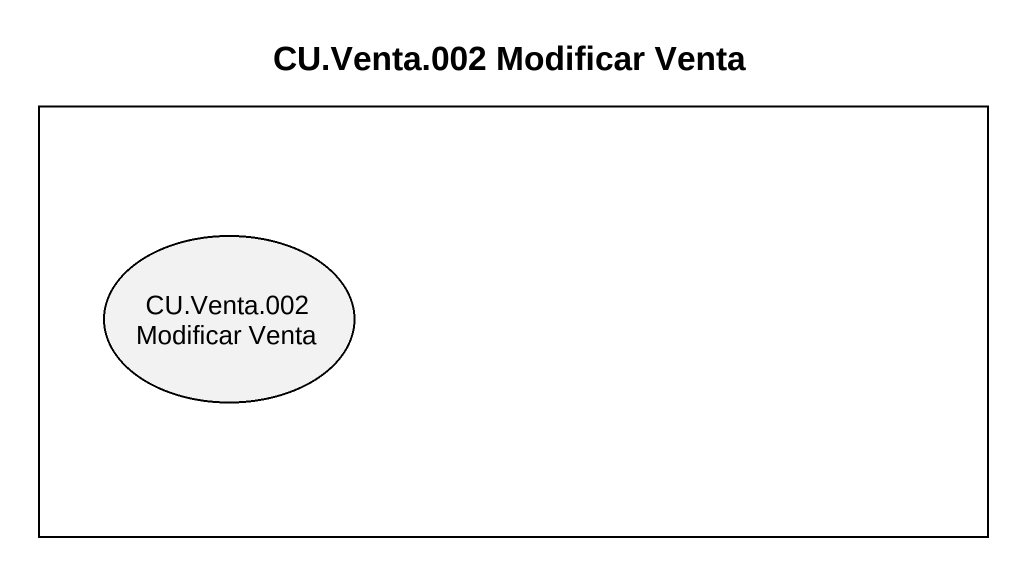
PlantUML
@startuml
title CU.Venta.002 Modificar Venta
rectangle " " as rectangle1 {
  usecase "CU.Venta.002 Modificar Venta" as CU_Venta_002_Modificar_Venta
}
@enduml
